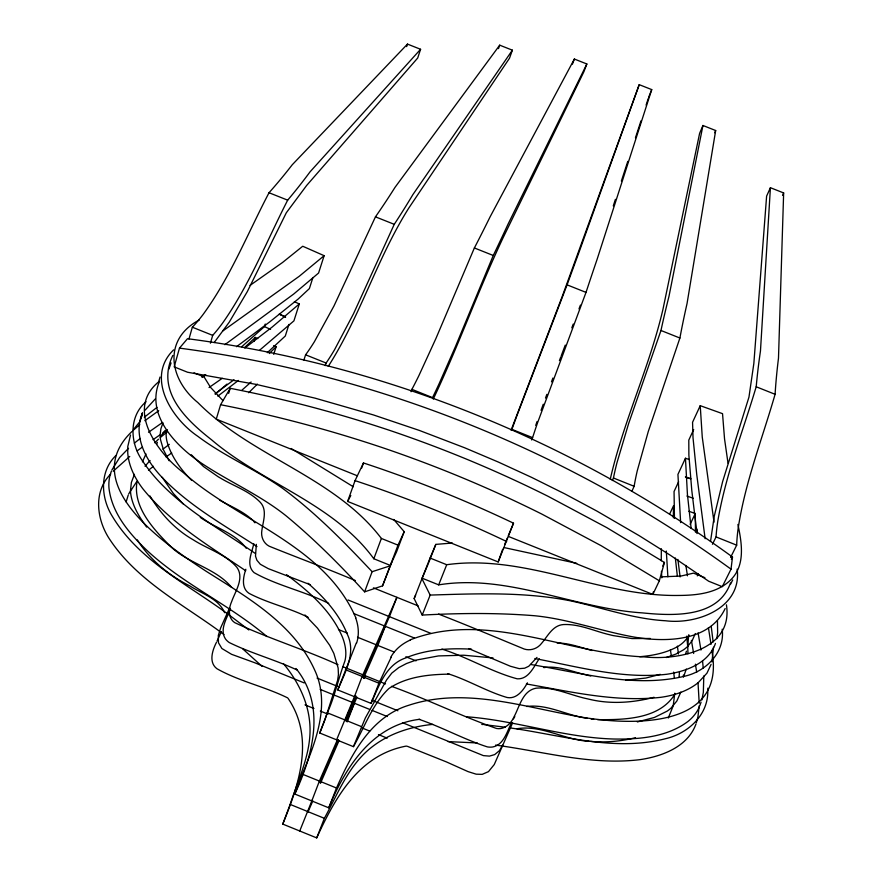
<?xml version="1.0" encoding="UTF-8"?>
<svg xmlns="http://www.w3.org/2000/svg" width="882" height="882" viewBox="0 0 882 882"><rect width="100%" height="100%" fill="white"/><g stroke="black" fill="none" stroke-linecap="round" stroke-linejoin="round"><path stroke-width="1.32" d="M687.938 653.805L687.795 647.752M688.622 635.249L687.762 647.112M683.341 675.072L683.296 676.703M688.886 511.262L695.292 513.533L695.479 532.265M699.139 705.854L697.96 716.735L696.35 722.7M699.206 703.152L698.015 682.679M707.816 688.787L707.827 688.158M710.528 541.383L714.255 516.279L722.634 481.572L748.961 397.12L753.845 363.483L766.612 196.113L770.416 187.701L783.646 192.938L778.486 358.191A412.765 134.659 -68.1 0 0 775.091 394.298C762.213 438.96 744.992 482.697 738.091 528.858A88.112 26.46 -72.6 0 0 736.679 545.175L730.594 557.435M661.335 548.78L661.257 560.787M713.483 647.245L711.95 661.941M674.785 693.197L673.187 705.942L668.28 718.025M707.761 690.022C708.753 714.751 688.015 733.637 665.293 738.763C613.707 752.037 560.621 734.86 509.509 727.848M770.416 187.701L760.46 351.014A411.056 122.245 -68.2 0 0 756.205 386.768M679.041 677.266L679.471 672.26M731.024 569.166L732.501 557.027C572.627 440.636 383.681 364.288 187.502 338.699L179.476 348.125L174.173 366.868L187.579 372.248L256.265 384.409L315.095 398.157L373.329 414.904L419.369 430.438L464.825 447.847L498.484 462.124L531.736 477.438L564.535 493.755L596.86 511.064L639.152 535.65L670.232 555.197L708.687 581.227L722.281 586.684L731.024 569.166C569.155 451.507 377.981 374.222 179.476 348.125M256.342 544.359L255.493 556.134L256.916 560.279L260.333 564.282L268.238 568.625L310.453 584.799M716.779 638.678L717.639 632.945L717.452 620.829M172.784 355.457C155.75 391.002 185.859 419.722 211.57 439.809C262.549 483.435 333.396 503.291 373.825 558.758L390.329 565.406L398.002 545.142L404.21 531.692L393.714 519.454M610.245 479.268C623.442 421.243 649.505 367.11 662.977 309.229L699.613 133.347L702.943 125.487L715.677 130.525L687.045 303.54A410.593 79.204 -68.3 0 0 679.901 338.027L648.292 431.463L637.256 470.812A87.362 15.6 -70.8 0 0 634.136 486.291L631.865 491.318M140.833 418.564L142.267 413.449C133.072 435.465 145.298 459.125 160.16 475.332C187.601 505 223.433 524.768 256.982 546.564M126.126 501.946L128.243 495.078M508.44 536.454L652.845 594.424L653.341 591.877M701.84 699.955L703.34 692.381L703.803 675.965M702.943 125.487L668.975 296.363A409.491 66.977 -68.3 0 0 660.971 330.485L628.612 423.614L616.97 462.719A87.142 13.197 -70.4 0 0 613.453 478.011L612.34 480.536M253.807 543.72C251.888 552.683 245.67 564.976 254.049 572.616C277.356 585.791 304.72 591.249 328.699 603.442M245.846 569.254C243.245 576.916 241.018 587.996 249.033 593.332C267.808 603.244 289.131 607.753 308.16 617.345M686.273 669.085L683.539 676.891M141.638 415.643L142.454 412.71M158.826 381.344L160.028 377.033M652.845 594.424L659.339 580.786L664.444 562.451L606.882 527.69L548.24 496.39A852.817 585.516 23.2 0 0 389.557 430.339C337.409 412.952 284.169 398.796 230.202 388.312L220.599 404.728L216.255 419.137L357.1 475.696M188.98 338.997L192.342 327.211A87.461 29.779 -63.7 0 0 202.937 314.687C230.378 277.224 247.588 233.653 269.021 192.739A409.094 151.065 -68.9 0 0 292.251 164.758L407.473 44.1L420.582 49.282L417.704 58.014L306.627 185.485L286.319 212.771L247.324 291.6L229.221 322.184L214.15 342.58M210.401 343.197L212.694 335.358A87.164 27.408 -64.2 0 0 222.881 322.691C249.529 284.732 266.629 241.238 287.675 200.159A407.682 139.014 -68.9 0 0 310.056 171.836L420.582 49.282M137.074 481.274C132.41 507.293 153.997 529.685 170.865 546.752C188.693 563.796 215.892 568.184 231.635 587.412M228.659 393.383L230.202 388.312M254.137 341.235L255.306 337.431L257.753 338.534M685.711 653.573L686.439 651.181M241.701 346.736L264.446 326.616L265.239 324.036M273.729 354.344L276.11 346.769L273.663 345.667M288.965 324.422L285.305 336.009L267.29 352.701M680.838 692.094L676.858 701.003L670.982 708.125A92.665 52.225 26.1 0 1 667.134 711.146L654.411 717.463L637.355 721.939M142.421 461.859L145.993 453.965M294.379 301.688L299.296 303.948L293.927 320.861L259.661 350.176M695.314 633.541L692.116 640.762L687.541 646.528A91.993 49.138 25.4 0 1 683.385 649.913L675.954 654.047L666.252 657.531M312.901 277.554L309.384 288.59L298.138 299.064L270.002 321.676L236.541 346.681M715.456 643.419C708.566 663.385 685.887 671.467 666.759 674.267C622.207 679.305 578.239 666.858 534.867 658.534M250.069 285.371L282.538 262.494L302.724 246.243L324.135 255.681L318.578 273.034L293.673 294.059L224.844 344.697M511.086 430.218L562.231 296.44L639.218 84.661L651.732 89.6L597.037 259.54A408.564 23.329 -68.5 0 0 586.023 292.372L537.491 422.963A86.833 4.597 -69.2 0 0 532.596 437.637L531.637 439.953M303.893 360.032L305.591 354.807A86.976 19.195 -65.6 0 0 314.422 341.687L333.991 305.933L375.456 216.84A408.377 97.285 -68.7 0 0 394.971 187.425L499.708 45.169L512.376 50.175L509.52 58.201L408.763 208.108C377.11 258.294 360.286 316.307 328.247 366.405M406.657 46.603L407.473 44.1M613.288 205.903L615.416 199.354M621.38 181.03L627.775 161.384M635.448 137.812L640.994 120.801M646.098 105.079L648.237 98.541M130.525 435.024L127.758 446.634L127.758 453.039A138.849 75.191 17.3 0 0 130.624 466.622A137.129 74.275 17.2 0 0 142.807 488.716C170.623 523.224 209.552 546.167 245.725 570.775M730.494 582.98C718.08 618.249 672.635 615.89 642.383 612.891C573.939 608.47 507.845 573.664 438.685 584.865L422.147 578.206M325.249 365.633L326.108 363.02A86.8 16.824 -66 0 0 334.543 349.746L353.517 313.738L394.254 224.326A407.561 85.267 -68.7 0 0 412.919 194.558L512.376 50.175M168.903 369.128L171.064 362.932M535.738 425.367L537.083 421.519M711.101 664.355L706.945 673.187L698.268 682.602A139.444 75.808 25.1 0 1 686.02 690.187A137.713 74.893 25.1 0 1 660.761 697.32C615.603 702.381 570.599 691.708 526.389 683.958M699.911 705.468L701.069 702.16M498.495 48.609L499.708 45.169M229.541 608.062L220.632 627.973L218.328 635.404L218.427 642.68L221.878 648.502L231.569 654.312L254.622 662.702L304.213 682.933M498.176 561.955L513.511 523.18A867.601 585.924 23.2 0 0 363.472 462.962L355.038 480.646L347.629 501.45L498.176 561.955L502.652 549.299M140.084 420.901L141.947 415.665M361.664 468.033L363.472 462.962M639.218 84.661L578.978 252.362A408.112 11.223 -68.5 0 0 567.082 284.853L517.216 414.86A86.745 2.216 -68.8 0 0 511.913 429.369L532.596 437.637M541.063 410.328L543.279 404.21M411.045 391.707L411.905 389.348A86.69 8.335 -67.3 0 0 418.928 375.556L435.873 338.611L474.373 247.963A407.76 42.259 -68.6 0 0 490.028 216.994L574.358 59.039L586.85 63.978L583.928 71.651L503.203 237.545C478.099 290.597 458.408 346.031 433.271 399.083M545.506 398.069L546.862 394.364M373.825 558.758L381.377 538.45C334.399 476.71 251.855 457.119 197.8 402.512C169.024 379.227 162.663 339.294 199.343 319.923M551.482 381.851L552.904 378.036M156.588 444.495L157.382 442.367M159.444 381.52C145.409 414.606 175.628 445.763 200.953 462.841C228.725 481.506 259.903 494.857 286.121 515.86C314.213 539.078 340.033 564.965 364.608 591.855L372.127 571.701L390.12 565.869L396.591 551.768L404.21 531.692M406.37 746.062C358.765 754.904 335.16 797.571 316.715 837.9L282.758 824.097L290.145 804.417C298.833 777.781 312.537 750.847 309.67 722.071C307.62 700.308 297.234 680.132 283.354 663.54M419.744 719.293C372.248 724.894 345.281 767.329 328.765 807.824L294.831 794.043L302.294 774.142C315.778 741.74 330.805 703.902 314.455 669.57C293.386 623.508 246.971 597.092 206.035 571.194C166.5 545.252 76.458 484.725 131.903 431.541M559.42 360.606L560.809 356.901M449.125 674.157C428.443 674.388 406.437 676.714 388.852 688.555C372.347 704.189 364.619 727.165 353.439 746.657L319.769 733.019L327.365 712.832C334.851 696.185 338.479 678.203 344.862 661.18C346.968 653.22 345.402 644.786 342.481 637.256C331.412 610.884 308.987 591.381 286.529 574.678M572.429 64.166L574.358 59.039M471.528 649.174C449.401 647.972 426.524 649.295 405.83 657.884C385.699 664.653 379.006 686.042 371.035 703.384L337.784 689.944L356.295 642.956M561.261 355.722L565.263 345.105M364.608 591.855L382.545 585.846L390.12 565.869M391.685 562.462L382.545 585.846M571.812 327.85L573.245 324.058M578.989 308.921L580.422 305.128M299.737 830.998L312.184 800.04M311.798 800.933L319.394 781.077L337.442 739.711M336.604 739.844L354.696 696.019M354.41 696.659L362.171 676.45L396.9 597.312L389.447 616.661L362.877 677.332M347.155 721.928L354.344 703.219M364.376 678.291L365.346 675.777L364.255 678.28M385.247 626.253L377.86 645.437L363.549 678.17M282.758 824.097C299.196 783.811 314.962 737.771 287.896 698.103M319.769 733.019L325.017 719.635L337.619 680.309L338.434 674.62L338.148 668.06L333.848 653.419L329.736 645.359L317.476 628.138L304.952 614.974M316.715 837.9L324.367 818.309C338.027 793.535 348.644 765.047 371.697 747.186C389.116 733.493 410.946 726.536 432.786 724.376M328.765 807.824L336.494 788.012C351.411 754.397 370.804 716.746 408.785 705.269C461.032 687.916 516.334 704.674 568.14 714.629C618.767 725.313 728.135 734.144 711.73 650.332M353.439 746.657L365.324 718.014L386.647 679.824L391.784 673.109L398.796 667.564L406.503 663.518L415.841 660.155L438.453 655.921L463.767 655.216L493.016 657.928M371.035 703.384L378.929 683.219L391.255 657.068M294.831 794.043C313.066 754.772 326.186 705.787 296.01 668.512M725.147 608.536C709.58 641.842 665.59 642.361 634.312 637.102C600.73 631.115 568.383 618.977 534.283 615.713C497.018 612.692 459.533 613.111 422.224 615.074L414.154 598.58L430.052 558.03L435.829 544.392L452.356 543.025M428.476 563.146L435.829 544.392M422.224 615.074L430.162 595.074L421.949 578.68L427.99 564.392M230.456 608.47C227.413 617.83 219.199 629.053 225.373 638.811A14.961 9.327 17 0 0 229.221 642.526C251.105 653.308 275.096 659.681 297.245 670.088M438.685 584.865L446.711 564.723C525.396 553.676 599.848 596.673 678.501 595.449C696.912 595.372 717.529 593.288 731.156 579.441C745.599 564.811 741.74 542.507 737.914 524.448M216.41 642.438C212.452 650.199 208.45 662.228 216.829 668.655C238.768 681.158 264.402 686.472 287.124 697.64M337.784 689.944C344.873 672.569 356.427 653.297 347.321 634.268C339.228 614.004 324.19 597.434 307.972 583.234M648.656 97.229L651.732 89.6M221.448 631.512L216.983 641.225M586.85 63.978L508.043 224.171A407.583 30.22 -68.6 0 1 493.27 255.482L455.498 346.45L439.148 383.648A86.656 5.965 -67.7 0 1 432.522 397.606L411.905 389.348M504.725 544.315L507.304 538.097M508.341 535.617L513.511 523.18M414.154 598.58L415.631 595.085M714.718 132.763L715.677 130.525M319.846 782.433L338.479 739.667M346.637 720.914L356.99 697.166M307.906 812.19L312.812 800.911M320.442 783.359L338.975 740.737M345.402 719.701L355.854 695.788M345.656 720.903L356.041 697.089M696.019 723.902C687.828 746.789 662.239 756.348 640.1 759.634C591.458 765.642 543.433 751.464 495.585 745.103M502.652 745.18L499.41 750.67L494.692 754.584L489.466 756.117L483.347 755.609L402.501 722.689M782.554 195.341L783.646 192.938M728.014 463.171L724.541 438.905L722.534 413.669L700.231 405.676L692.557 422.28L693.02 437.792L696.758 474.67L705.137 538.726M162.983 422.842L160.91 428.718L160.149 434.528A91.563 48.686 16.9 0 0 160.513 439.699L163.479 449.875L169.146 460.757M693.682 429.556L688.798 440.096L688.875 455.178L691.786 490.37L696.978 533.555M689.349 459.577L685.457 458.243L677.938 474.395L680.639 522.607M678.633 481.704L674.057 491.528L674.454 518.318M669.559 514.25L673.506 505.816L673.341 517.778M511.373 723.196C506.841 731.718 503.876 744.695 492.873 746.955A14.994 9.393 25 0 1 487.393 746.9C464.053 739.414 442.268 727.264 418.994 719.315M662.735 566.057L664.444 562.451M690.132 524.327L695.292 513.533M712.447 544.293L716.052 536.918A87.759 24.023 -72.2 0 1 717.849 520.788C725.699 474.858 742.931 431.265 756.194 386.768L775.091 394.298M697.298 575.88L698.39 573.642M731.343 559.342L732.501 557.027M730.682 583.994L732.722 579.937M134.45 474.329L131.374 482.476L130.481 490.392A92.213 51.729 16.3 0 0 130.922 495.1C132.995 506.996 139.643 517.469 146.621 527.083M512.596 722.92L494.24 764.573L488.463 771.64L482.178 774.363L476.17 774.176L468.055 771.618L446.325 761.872L407.263 746.26M111.915 469.952L119.687 457.471L128.529 448.321M347.629 501.45L350.804 495.519M128.673 493.92L136.666 481.704M674.884 694.156C659.416 719.447 623.993 719.855 597.555 719.635M513.401 718.929L514.812 716.581M527.425 682.811C523.434 690.143 516.786 699.294 507.194 697.519C486.699 691.587 468.11 679.978 447.648 673.639M539.244 658.722C533.831 666.549 528.792 679.471 517.216 678.82C491.285 671.852 467.614 657.189 441.882 649.086M133.513 429.38L140.481 420.957M145.045 410.207L155.188 399.039M160.921 435.895L165.32 430.372M536.973 657.421L528.748 666.274L524.647 668.203L519.244 668.655L510.424 666.263L468.618 648.557M110.713 474.064C92.632 492.024 96.866 520.81 110.25 540.17C138.198 581.888 184.746 605.195 223.962 634.522M173.622 349.856C145.31 377.287 171.505 418.641 197.844 436.325C224.237 456.17 254.986 469.125 282.064 487.944C315.15 512.299 344.024 541.879 372.127 571.701M115.939 455.476C99.181 471.65 100.769 498.054 112.488 516.587C139.069 560.776 187.822 584.413 227.887 614.081M145.012 466.214L150.083 460.547M154.758 442.819L158.473 439.181M257.39 384.122L248.669 392.733M113.172 471.253L129.742 456.479M276.11 346.769L269.208 353.539M255.306 337.431L244.391 347.74M146.092 401.751C129.191 415.808 129.93 441.265 141.01 458.618C168.264 501.152 215.12 525.573 255.493 553.609M132.895 430.603L139.797 424.661M159.245 381.366C124.77 408.818 157.536 452.874 183.169 472.487C239.066 521.923 324.234 545.043 355.865 617.863M299.296 303.948L272.218 327.013L245.086 347.872M242.021 390.098L251.116 382.005M160.292 437.538L167.139 431.871M148.496 470.238L153.424 466.291M324.135 255.681L299.285 276.253L223.014 330.827M215.318 394.199L226.961 384.1M144.295 417.241L156.963 407.385M238.383 380.451L217.821 396.139M134.318 443.172L140.315 438.409M162.95 449.17L169.3 444.352M144.869 420.681L158.716 410.703M137.184 450.845L142.476 447.02M234.006 379.778L215.021 393.791M222.253 378.301L209.045 387.529M148.529 432.29L162.497 422.5M166.081 456.953L171.703 452.973M153.038 439.666L159.609 435.135M162.961 432.842L167.426 429.788M201.735 376.956L205.054 374.696M202.397 377.22L205.914 374.927M410.284 639.814C487.007 610.212 566.597 653.838 644.246 656.892C677.729 660.497 733.449 650.288 726.426 604.809M660.243 674.355L645.844 678.06L625.889 680.187M654.036 697.276L652.118 697.783M635.492 737.694C620.862 741.354 605.592 742.732 590.543 741.376M516.852 728.753C541.559 724.585 564.656 740.163 589.198 741.288M650.784 698.114C630.906 702.899 609.914 704.134 589.904 699.404A91.221 51.134 25.5 0 1 587.401 698.82C570.433 695.336 553.819 686.516 536.113 688.192C522.783 690.562 519.608 706.383 514.217 716.449C511.251 723.317 504.658 729.943 496.566 728.488C461.099 716.074 426.932 699.106 391.465 686.328M543.841 667.608C558.538 665.337 572.87 671.985 586.938 675.05M526.719 706.504C547.601 703.759 566.983 715.688 587.346 718.301M650.321 638.48L632.052 638.568L612.979 635.547A89.622 47.363 25.1 0 1 610.509 634.941C594.887 631.457 579.65 623.728 563.322 624.566C552.474 625.393 547.524 636.606 541.228 643.772C537.237 648.766 530.358 651.004 524.239 649.042C495.761 637.311 467.306 625.239 438.53 614.081M639.726 656.715C652.812 655.635 666.108 653.011 677.674 646.561A88.531 47.209 25.4 0 0 688.93 634.93M430.162 595.074C476.644 593.641 523.831 591.723 569.717 600.686C601.634 607.367 632.758 618.966 665.557 620.763C697.287 624.787 742.104 607.753 737.165 569.144M662.128 576.817L680.959 576.056L693.517 573.135L704.927 577.71M448.023 741.608L477.261 742.953M557.093 642.989C569.133 643 580.565 647.454 592.065 650.53M466.49 716.768C516.168 720.407 563.94 737.683 613.916 739.017C639.285 739.447 666.88 737.198 687.905 721.509A116.589 65.632 26 0 0 699.525 706.57M481.781 724.42L482.884 724.519M483.986 724.629L505.408 727.231M591.161 718.984L593.718 719.238M503.986 547.557L576.729 563.322M530.644 664.488C581.205 672.757 634.07 688.478 685.281 676.075C706.383 671.081 725.169 652.129 722.193 629.197M220.599 404.728C275.118 415.389 328.876 429.743 381.553 447.35A860.115 585.88 23.2 0 1 541.89 514.118L601.16 545.704L659.339 580.786M588.184 675.392L590.753 675.987M685.7 477.041L690.871 478.805M685.38 476.93L690.551 478.761M686.913 496.048L693.34 498.319M474.373 247.963L493.258 255.482M567.082 284.853L586.012 292.394M375.456 216.84L394.254 224.326M660.971 330.485L679.901 338.027M269.021 192.739L287.675 200.159M305.591 354.807L326.108 363.02M613.453 478.011L634.136 486.291M192.342 327.211L212.694 335.358M716.052 536.918L736.679 545.175M194.04 372.843L204.04 376.857L210.533 387.363L222.959 400.615M381.377 538.45L398.002 545.142M430.052 558.03L446.711 564.723M355.325 580.565C326.869 568.449 297.752 557.788 269.164 546.19C263.498 543.29 260.741 536.642 261.855 530.501C263.012 521.449 267.555 510.226 260.377 502.42C249.419 490.943 233.598 486.07 220.313 477.989A89.236 46.967 17.3 0 1 218.163 476.743L203.544 466.578L191.251 454.726M373.406 587.853L418.068 605.846M348.037 599.969L430.901 633.375M353.693 613.53L414.419 638.017M394.397 652.118L357.519 637.234M405.852 656.748L416.039 660.85M338.468 629.55L347.354 633.133M338.06 664.752C304.224 649.339 268.15 638.314 234.612 622.582C227.832 617.885 228.57 608.448 231.591 601.767C235.207 591.337 244.634 578.228 236.905 567.38C225.605 554.172 207.909 549.155 193.632 540.06A90.824 50.693 16.8 0 1 191.471 538.77C174.515 528.704 160.877 513.809 150.646 497.073M342.811 666.671L385.522 683.925M345.424 669.681L378.929 683.219M317.068 678.082L339.438 687.122M371.763 700.198L397.881 710.749M320.188 689.404L369.536 709.36M372.061 710.385L387.275 716.537M327.365 712.832L361.289 726.559M305.007 704.872L313.948 708.489M320.331 711.079L327.994 714.177M362.182 728.014L369.69 731.057M378.455 734.607L387.22 738.146M302.294 774.142L336.494 788.012M290.145 804.417L324.367 818.309M279.484 314.29L285.658 317.057M264.446 326.616L270.587 329.372M279.252 314.08L285.371 316.914M219.706 500.215C231.007 506.61 243.586 511.439 253.057 520.578M200.28 517.381C215.241 527.932 235.064 533.015 246.232 548.273M291.192 448.508L353.263 486.743M229.011 614.886L248.856 629.968M266.959 636.561C229.452 604.666 183.478 584.303 147.272 550.699C129.522 533.886 111.981 513.445 108.993 488.242A116.016 65.003 16.4 0 1 111.419 471.142M242.793 648.932L262.119 666.417M183.224 503.964L173.28 493.391L162.178 477.283M191.725 480.436C180.722 469.5 171.064 456.38 166.93 441.232A88.112 46.779 17 0 1 166.433 430.526M253.674 521.328L254.931 522.817M137.294 539.872C150.116 559.949 168.925 575.516 190.148 586.089C201.956 593.718 218.703 598.635 224.601 612.714M149.951 495.927L150.293 496.5M708.422 627.708L711.024 644.367M698.081 632.813L700.958 650.067M687.453 575.814L685.865 565.417M691.411 640.365L693.649 653.474M714.034 522.166L702.259 437.13L700.231 405.676M695.402 664.168L696.703 672.205M670.397 649.769L671.434 656.462M677.398 646.142L678.456 654.014M680.11 576.949L677.894 559.409M711.223 626.341L713.13 641.942M691.113 528.219L687.431 494.46L685.457 458.243M686.703 636.165L687.717 646.462M677.365 576.211L675.325 557.975M673.65 672.073L674.399 678.313M702.546 660.894L703.263 668.402M697.001 529.046L697.243 531.67M667.894 576.839L666.307 551.041M661.423 571.304L661.831 577.831M390.958 656.936A91.089 55.632 24.1 0 1 410.461 639.957M355.644 617.852A90.912 55.312 17.9 0 1 356.615 643.066M355.038 480.635A875.176 586.155 23.2 0 1 506.676 541.537"/></g></svg>
